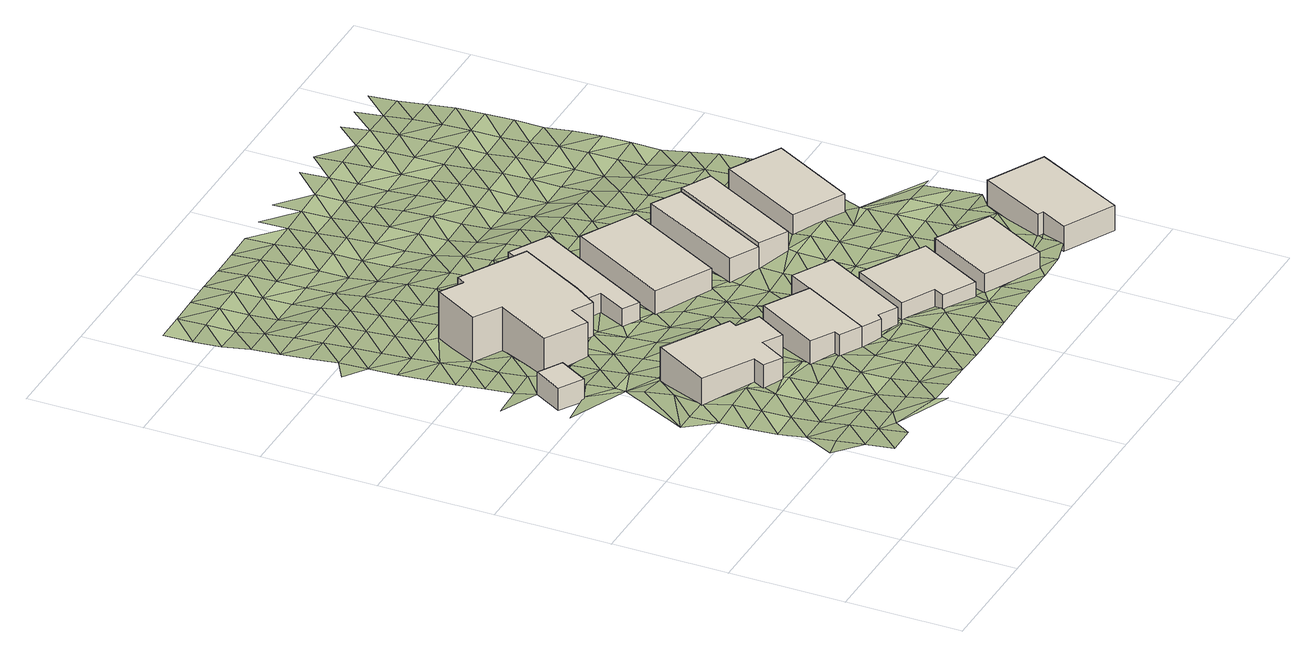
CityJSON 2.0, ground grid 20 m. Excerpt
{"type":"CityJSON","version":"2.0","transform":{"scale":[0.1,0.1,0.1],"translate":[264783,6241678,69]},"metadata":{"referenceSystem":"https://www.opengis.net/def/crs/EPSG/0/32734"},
"CityObjects":{
"building1":{"type":"Building","attributes":{"address":"Ritchie Street University Estate Cape Town","building":"garage","building:levels":"1","footprint":{"type":"Polygon"},"plus_code":"C2XFXRXM+XRX","ground_height":75.8,"building_height":4.1,"roof_height":79.9},"geometry":[{"type":"Solid","lod":"1","boundaries":[[[[0,1,2,3]],[[1,4,5,2]],[[4,6,7,5]],[[6,0,3,7]],[[3,2,5,7]],[[6,4,1,0]]]]}]},
"building2":{"type":"Building","attributes":{"address":"85 Ritchie Street University Estate Cape Town","building":"house","building:levels":"1","footprint":{"type":"Polygon"},"plus_code":"C3X3XQXV+XVV","ground_height":79.7,"building_height":4.1,"roof_height":83.8},"geometry":[{"type":"Solid","lod":"1","boundaries":[[[[8,9,10,11]],[[9,12,13,10]],[[12,14,15,13]],[[14,16,17,15]],[[16,18,19,17]],[[18,20,21,19]],[[20,22,23,21]],[[22,24,25,23]],[[24,26,27,25]],[[26,8,11,27]],[[11,10,13,15,17,19,21,23,25,27]],[[26,24,22,20,18,16,14,12,9,8]]]]}]},
"building3":{"type":"Building","attributes":{"address":"87 Ritchie Street University Estate Cape Town","building":"house","building:levels":"1","footprint":{"type":"Polygon"},"plus_code":"C3XQXWXH+X6V","ground_height":80.2,"building_height":4.1,"roof_height":84.3},"geometry":[{"type":"Solid","lod":"1","boundaries":[[[[28,29,30,31,32,33]],[[29,34,35,31,30]],[[34,36,37,35]],[[36,38,39,37]],[[38,40,41,39]],[[40,28,33,32,41]],[[32,31,35,37,39,41]],[[40,38,36,34,29,28]]]]}]},
"building4":{"type":"Building","attributes":{"address":"56 Selbourne Road University Estate Cape Town","building":"house","building:levels":"2","footprint":{"type":"Polygon"},"plus_code":"C3X7XHX5+XFX","ground_height":75.4,"building_height":6.9,"roof_height":82.3},"geometry":[{"type":"Solid","lod":"1","boundaries":[[[[42,43,44,45,46,47]],[[43,48,49,45,44]],[[48,50,51,49]],[[50,52,53,51]],[[52,54,55,53]],[[54,56,57,55]],[[56,58,59,57]],[[58,60,61,59]],[[60,62,63,61]],[[62,64,65,63]],[[64,42,47,46,65]],[[46,45,49,51,53,55,57,59,61,63,65]],[[64,62,60,58,56,54,52,50,48,43,42]]]]}]},
"building5":{"type":"Building","attributes":{"address":"89 Ritchie Street University Estate Cape Town","building":"house","building:levels":"1","footprint":{"type":"Polygon"},"plus_code":"C4X6X3X2+XFW","ground_height":80.1,"building_height":4.1,"roof_height":84.2},"geometry":[{"type":"Solid","lod":"1","boundaries":[[[[66,67,68,33]],[[67,69,70,68]],[[69,71,72,70]],[[71,73,74,72]],[[73,75,76,74]],[[75,77,30,76]],[[77,66,33,30]],[[33,68,70,72,74,76,30]],[[77,75,73,71,69,67,66]]]]}]},
"building6":{"type":"Building","attributes":{"address":"91 Ritchie Street University Estate Cape Town","building":"house","building:levels":"1","footprint":{"type":"Polygon"},"plus_code":"C4XMXCXX+XJR","ground_height":80.1,"building_height":4.1,"roof_height":84.2},"geometry":[{"type":"Solid","lod":"1","boundaries":[[[[78,79,80,81]],[[79,82,83,80]],[[82,84,85,83]],[[84,86,87,85]],[[86,88,89,87]],[[88,78,81,89]],[[81,80,83,85,87,89]],[[88,86,84,82,79,78]]]]}]},
"building7":{"type":"Building","attributes":{"building":"garage","building:levels":"1","footprint":{"type":"Polygon"},"plus_code":"C3XWX6X8+XJR","ground_height":75.6,"building_height":4.1,"roof_height":79.7},"geometry":[{"type":"Solid","lod":"1","boundaries":[[[[90,91,47,44]],[[91,92,93,47]],[[92,94,95,93]],[[94,96,97,95]],[[96,98,99,97]],[[98,100,101,99]],[[100,90,44,101]],[[44,47,93,95,97,99,101]],[[100,98,96,94,92,91,90]]]]}]},
"building8":{"type":"Building","attributes":{"address":"58 Selbourne Road University Estate Cape Town","building":"house","building:levels":"1","footprint":{"type":"Polygon"},"plus_code":"C4X8XJXX+XPR","ground_height":76.7,"building_height":4.1,"roof_height":80.8},"geometry":[{"type":"Solid","lod":"1","boundaries":[[[[102,103,104,105]],[[103,106,107,104]],[[106,108,109,107]],[[108,102,105,109]],[[105,104,107,109]],[[108,106,103,102]]]]}]},
"building9":{"type":"Building","attributes":{"address":"93 Ritchie Street University Estate Cape Town","building":"house","building:levels":"1","footprint":{"type":"Polygon"},"plus_code":"C5X6X6X5+XPV","ground_height":81.4,"building_height":4.1,"roof_height":85.5},"geometry":[{"type":"Solid","lod":"1","boundaries":[[[[110,111,112,113]],[[111,114,115,112]],[[114,116,117,115]],[[116,110,113,117]],[[113,112,115,117]],[[116,114,111,110]]]]}]},
"building10":{"type":"Building","attributes":{"address":"60A Selbourne Road University Estate Cape Town","building":"house","building:levels":"1","footprint":{"type":"Polygon"},"plus_code":"C4XRXCX9+X3V","ground_height":77.6,"building_height":4.1,"roof_height":81.7},"geometry":[{"type":"Solid","lod":"1","boundaries":[[[[118,119,120,121]],[[119,122,123,120]],[[122,124,125,123]],[[124,118,121,125]],[[121,120,123,125]],[[124,122,119,118]]]]}]},
"building11":{"type":"Building","attributes":{"address":"60 Selbourne Road University Estate Cape Town","building":"house","building:levels":"1","footprint":{"type":"Polygon"},"plus_code":"C5X3XFXC+XPV","ground_height":78.3,"building_height":4.1,"roof_height":82.4},"geometry":[{"type":"Solid","lod":"1","boundaries":[[[[126,127,121,128,129,120]],[[127,130,131,128,121]],[[130,132,133,131]],[[132,126,120,129,133]],[[129,128,131,133]],[[132,130,127,126]]]]}]},
"building12":{"type":"Building","attributes":{"address":"95 Ritchie Street University Estate Cape Town","building":"house","building:levels":"1","footprint":{"type":"Polygon"},"plus_code":"C6X4X8X8+XXV","ground_height":82.1,"building_height":4.1,"roof_height":86.2},"geometry":[{"type":"Solid","lod":"1","boundaries":[[[[134,135,136,137]],[[135,138,139,136]],[[138,140,141,139]],[[140,142,143,141]],[[142,144,145,143]],[[144,134,137,145]],[[137,136,139,141,143,145]],[[144,142,140,138,135,134]]]]}]},
"building13":{"type":"Building","attributes":{"address":"62 Selbourne Road University Estate Cape Town","building":"house","building:levels":"1","footprint":{"type":"Polygon"},"plus_code":"C5XJXCXM+X4V","ground_height":78.2,"building_height":4.1,"roof_height":82.3},"geometry":[{"type":"Solid","lod":"1","boundaries":[[[[146,147,148,149]],[[147,150,151,148]],[[150,152,153,151]],[[152,146,149,153]],[[149,148,151,153]],[[152,150,147,146]]]]}]},
"terrain1":{"type":"TINRelief","geometry":[{"type":"CompositeSurface","lod":"1","boundaries":[[[154,155,156]],[[155,154,157]],[[156,158,159]],[[159,158,160]],[[154,156,161]],[[161,157,154]],[[161,156,159]],[[159,160,162]],[[163,157,164]],[[157,161,165]],[[157,165,164]],[[166,167,163]],[[168,159,162]],[[169,170,171]],[[161,159,172]],[[166,163,164]],[[173,169,167]],[[165,161,172]],[[172,159,168]],[[169,174,170]],[[173,167,166]],[[175,168,162]],[[171,170,176]],[[164,165,177]],[[172,178,165]],[[174,169,173]],[[162,179,175]],[[165,178,177]],[[180,166,164]],[[176,170,174]],[[181,172,168]],[[168,175,182]],[[183,171,176]],[[180,164,177]],[[172,181,178]],[[166,184,173]],[[171,183,185]],[[181,168,182]],[[184,174,173]],[[186,185,187]],[[184,166,180]],[[188,177,178]],[[181,188,178]],[[189,0,190]],[[191,182,175]],[[174,8,176]],[[192,174,184]],[[180,177,193]],[[194,184,180]],[[188,195,177]],[[191,175,196]],[[187,185,197]],[[181,182,198]],[[8,183,176]],[[197,199,187]],[[193,177,195]],[[194,180,200]],[[192,184,194]],[[8,185,183]],[[191,198,182]],[[6,187,199]],[[201,188,181]],[[200,180,193]],[[202,190,0]],[[203,0,6]],[[197,185,204]],[[185,8,205]],[[201,181,198]],[[206,207,190]],[[208,195,188]],[[191,196,209]],[[210,0,203]],[[204,185,205]],[[197,211,199]],[[210,202,0]],[[190,202,206]],[[188,201,208]],[[6,199,211]],[[195,212,193]],[[213,214,207]],[[197,204,211]],[[193,215,200]],[[198,191,216]],[[209,217,191]],[[218,203,6]],[[195,208,212]],[[207,206,213]],[[205,8,219]],[[220,221,214]],[[198,216,201]],[[216,191,217]],[[203,218,210]],[[200,215,222]],[[218,6,211]],[[219,204,205]],[[212,215,193]],[[223,221,220]],[[214,213,220]],[[224,225,226]],[[201,227,208]],[[202,210,228]],[[202,228,206]],[[229,201,216]],[[224,223,230]],[[231,211,204]],[[208,227,212]],[[232,217,209]],[[213,206,233]],[[8,234,219]],[[222,215,235]],[[236,204,219]],[[229,227,201]],[[215,212,235]],[[210,218,237]],[[223,220,230]],[[237,218,211]],[[233,220,213]],[[204,236,231]],[[209,238,232]],[[206,228,233]],[[8,239,234]],[[240,216,217]],[[227,241,212]],[[224,242,225]],[[231,237,211]],[[230,243,224]],[[210,244,228]],[[216,240,229]],[[240,217,232]],[[219,245,236]],[[227,229,246]],[[242,224,243]],[[247,248,225]],[[212,34,235]],[[245,219,234]],[[228,244,233]],[[220,249,230]],[[233,52,220]],[[231,250,237]],[[248,247,251]],[[236,252,231]],[[225,242,247]],[[229,253,246]],[[229,240,253]],[[254,239,255]],[[256,232,238]],[[257,237,250]],[[245,252,236]],[[243,230,258]],[[254,235,34]],[[220,52,249]],[[234,239,259]],[[238,260,256]],[[231,261,250]],[[254,262,239]],[[251,263,264]],[[234,259,245]],[[240,232,265]],[[251,247,266]],[[230,249,258]],[[231,252,267]],[[253,268,246]],[[242,243,269]],[[261,257,250]],[[262,259,239]],[[261,231,267]],[[265,253,240]],[[251,266,263]],[[265,232,256]],[[254,34,262]],[[270,264,271]],[[245,272,252]],[[269,243,258]],[[247,242,273]],[[259,272,245]],[[259,262,34]],[[253,274,268]],[[264,263,271]],[[275,276,270]],[[273,266,247]],[[252,277,267]],[[267,278,261]],[[242,269,273]],[[253,265,274]],[[279,268,280]],[[249,52,281]],[[256,260,282]],[[277,252,272]],[[258,249,283]],[[278,267,284]],[[280,268,274]],[[275,270,271]],[[259,34,285]],[[286,287,276]],[[263,266,288]],[[278,289,261]],[[260,290,282]],[[291,281,52]],[[265,256,292]],[[249,281,283]],[[266,273,288]],[[293,267,277]],[[267,293,284]],[[274,265,294]],[[258,295,269]],[[296,272,259]],[[285,34,297]],[[276,275,286]],[[294,280,274]],[[34,298,297]],[[256,282,292]],[[299,271,263]],[[272,296,277]],[[265,292,294]],[[300,281,291]],[[278,284,301]],[[263,288,302]],[[295,258,283]],[[259,285,296]],[[278,301,289]],[[303,273,269]],[[284,293,304]],[[263,302,299]],[[293,277,305]],[[275,271,306]],[[269,295,303]],[[307,281,300]],[[288,273,308]],[[307,283,281]],[[309,282,290]],[[310,294,292]],[[277,296,311]],[[304,293,305]],[[298,312,297]],[[275,306,286]],[[285,297,313]],[[277,311,305]],[[306,271,299]],[[294,82,280]],[[308,302,288]],[[292,282,309]],[[310,314,294]],[[273,303,308]],[[290,315,309]],[[297,312,313]],[[292,309,310]],[[295,283,316]],[[296,285,317]],[[307,318,283]],[[304,305,319]],[[75,312,298]],[[320,286,306]],[[300,321,307]],[[302,322,299]],[[317,311,296]],[[323,302,308]],[[316,283,318]],[[285,313,317]],[[303,295,324]],[[75,313,312]],[[311,325,305]],[[309,326,310]],[[302,323,322]],[[306,299,327]],[[300,328,321]],[[280,82,329]],[[309,315,330]],[[295,316,324]],[[331,308,303]],[[325,311,317]],[[320,306,327]],[[332,318,307]],[[327,299,322]],[[333,307,321]],[[334,326,309]],[[335,313,75]],[[308,331,323]],[[319,336,304]],[[331,303,324]],[[337,305,325]],[[313,335,317]],[[334,309,338]],[[307,333,332]],[[330,338,309]],[[318,339,316]],[[335,75,340]],[[329,340,75]],[[323,341,322]],[[327,342,320]],[[317,337,325]],[[305,102,319]],[[316,339,324]],[[331,341,323]],[[339,318,332]],[[321,343,333]],[[321,328,343]],[[317,335,344]],[[344,337,317]],[[82,345,346]],[[346,329,82]],[[347,327,322]],[[324,348,331]],[[330,349,338]],[[350,322,341]],[[333,351,332]],[[116,326,334]],[[339,348,324]],[[340,329,352]],[[338,353,334]],[[354,304,336]],[[327,347,342]],[[335,340,355]],[[343,328,100]],[[322,350,347]],[[343,351,333]],[[356,337,344]],[[357,345,82]],[[341,331,358]],[[329,346,352]],[[356,359,337]],[[332,360,339]],[[348,358,331]],[[340,352,355]],[[102,336,319]],[[345,361,346]],[[353,338,349]],[[100,351,343]],[[344,335,362]],[[360,332,351]],[[350,341,363]],[[347,364,342]],[[356,344,362]],[[348,339,365]],[[116,357,326]],[[358,363,341]],[[362,335,355]],[[366,352,346]],[[345,357,361]],[[360,365,339]],[[366,346,361]],[[367,337,359]],[[368,351,100]],[[347,350,369]],[[363,370,350]],[[359,356,367]],[[349,371,353]],[[348,372,358]],[[348,365,373]],[[374,100,354]],[[368,100,374]],[[369,364,347]],[[351,375,360]],[[355,352,376]],[[369,350,370]],[[352,366,377]],[[336,102,354]],[[348,373,372]],[[363,358,378]],[[351,368,375]],[[352,377,376]],[[355,379,362]],[[357,380,361]],[[360,381,365]],[[353,371,382]],[[361,380,366]],[[357,116,383]],[[384,364,369]],[[358,372,378]],[[355,376,379]],[[370,363,385]],[[373,365,381]],[[102,386,354]],[[380,357,383]],[[360,375,381]],[[337,367,387]],[[374,354,388]],[[388,368,374]],[[116,389,383]],[[377,366,390]],[[363,378,385]],[[366,380,391]],[[371,392,382]],[[393,353,382]],[[369,370,394]],[[372,373,395]],[[122,367,356]],[[354,386,388]],[[102,396,386]],[[375,368,397]],[[373,381,395]],[[366,391,390]],[[394,384,369]],[[398,376,377]],[[394,370,385]],[[368,388,397]],[[389,116,393]],[[380,383,399]],[[383,389,400]],[[379,376,398]],[[378,372,401]],[[387,396,102]],[[392,402,382]],[[372,395,403]],[[377,390,398]],[[381,375,404]],[[399,391,380]],[[375,397,405]],[[399,383,400]],[[406,388,386]],[[402,407,382]],[[408,384,394]],[[372,403,401]],[[386,396,409]],[[393,382,410]],[[385,378,411]],[[407,410,382]],[[375,405,404]],[[379,398,412]],[[395,381,413]],[[414,390,391]],[[409,406,386]],[[402,392,415]],[[122,387,367]],[[412,416,379]],[[397,388,417]],[[378,401,411]],[[391,399,414]],[[418,389,393]],[[416,419,379]],[[420,394,385]],[[413,403,395]],[[389,421,400]],[[413,381,404]],[[415,407,402]],[[417,405,397]],[[388,406,417]],[[396,387,422]],[[394,420,408]],[[398,390,423]],[[393,410,418]],[[420,385,411]],[[414,424,390]],[[389,418,421]],[[396,425,409]],[[400,426,399]],[[122,427,387]],[[412,398,423]],[[428,401,403]],[[427,422,387]],[[429,403,413]],[[390,424,423]],[[404,405,430]],[[431,405,417]],[[396,422,425]],[[426,400,421]],[[432,410,407]],[[406,409,433]],[[434,414,399]],[[379,419,132]],[[403,429,428]],[[435,411,401]],[[410,432,418]],[[126,427,122]],[[405,431,430]],[[412,436,416]],[[437,413,404]],[[425,433,409]],[[399,426,434]],[[438,417,406]],[[427,439,422]],[[416,436,419]],[[440,424,414]],[[432,421,418]],[[401,428,435]],[[441,412,423]],[[420,411,442]],[[413,437,429]],[[437,404,430]],[[439,427,126]],[[417,438,431]],[[441,423,424]],[[438,406,433]],[[414,434,440]],[[138,432,407]],[[442,443,420]],[[425,422,444]],[[442,411,435]],[[421,445,426]],[[422,439,444]],[[446,421,432]],[[424,440,447]],[[424,447,441]],[[428,429,448]],[[437,449,429]],[[431,450,430]],[[434,426,445]],[[132,419,436]],[[438,451,431]],[[445,421,446]],[[146,436,412]],[[433,425,452]],[[429,449,448]],[[444,453,425]],[[428,454,435]],[[430,450,437]],[[432,138,446]],[[431,451,450]],[[439,126,455]],[[433,452,438]],[[440,434,456]],[[452,425,453]],[[126,132,457]],[[455,444,439]],[[456,447,440]],[[428,448,454]],[[434,445,456]],[[126,457,455]],[[442,435,458]],[[449,437,459]],[[460,451,438]],[[459,437,450]],[[446,138,461]],[[462,442,458]],[[446,461,445]],[[132,436,146]],[[458,435,454]],[[460,438,452]],[[449,463,448]],[[453,444,464]],[[457,132,146]],[[444,455,465]],[[463,449,459]],[[456,466,447]],[[447,467,441]],[[450,451,468]],[[456,445,469]],[[444,465,464]],[[451,460,470]],[[448,471,454]],[[472,452,453]],[[461,469,445]],[[457,146,473]],[[455,457,474]],[[448,463,471]],[[451,470,468]],[[452,472,460]],[[475,459,450]],[[472,453,464]],[[465,455,474]],[[466,476,447]],[[473,474,457]],[[466,456,469]],[[477,458,454]],[[478,454,471]],[[450,468,475]],[[479,463,459]],[[470,460,480]],[[478,477,454]],[[146,481,473]],[[460,472,482]],[[463,479,471]],[[464,465,483]],[[484,441,467]],[[475,479,459]],[[474,485,465]],[[460,482,480]],[[468,470,486]],[[487,458,477]],[[465,485,483]],[[146,484,481]],[[478,471,488]],[[472,464,489]],[[490,474,473]],[[471,479,488]],[[470,480,486]],[[473,481,491]],[[475,468,492]],[[489,482,472]],[[489,464,483]],[[474,490,485]],[[490,473,491]],[[493,477,478]],[[488,494,478]],[[468,486,492]],[[479,475,495]],[[496,480,482]],[[497,483,485]],[[493,478,494]],[[482,489,496]],[[484,467,498]],[[481,484,499]],[[495,488,479]],[[495,475,492]],[[490,497,485]],[[481,500,491]],[[480,501,486]],[[502,477,493]],[[498,499,484]],[[496,503,480]],[[504,489,483]],[[481,499,500]],[[497,505,483]],[[494,488,506]],[[490,491,507]],[[488,495,508]],[[480,503,501]],[[509,492,486]],[[504,483,505]],[[510,496,489]],[[488,508,506]],[[507,491,500]],[[493,494,511]],[[512,497,490]],[[486,501,509]],[[495,492,513]],[[489,504,510]],[[493,511,502]],[[514,503,496]],[[511,494,506]],[[512,490,507]],[[508,495,513]],[[515,505,497]],[[513,492,509]],[[496,510,514]],[[501,503,516]],[[497,512,515]],[[504,505,517]],[[506,508,518]],[[513,519,508]],[[503,514,516]],[[510,504,517]],[[509,501,520]],[[517,505,515]],[[508,519,518]],[[521,511,506]],[[501,516,520]],[[514,510,522]],[[523,513,509]],[[521,506,518]],[[510,517,522]],[[513,523,519]],[[523,509,520]],[[514,524,516]],[[511,521,525]],[[522,526,514]],[[527,518,519]],[[523,527,519]],[[514,526,524]],[[528,520,516]],[[529,521,518]],[[527,530,518]],[[516,524,528]],[[523,520,531]],[[529,518,530]],[[531,520,528]],[[532,527,523]],[[521,529,533]],[[532,523,531]],[[534,530,527]],[[527,532,534]],[[529,530,535]],[[535,530,534]],[[529,535,536]]]}]}
},
"vertices":[
[62,649,68],[33,599,68],[33,599,109],[62,649,109],[74,574,68],[74,574,109],[104,625,68],[104,625,109],
[152,480,87],[96,383,87],[96,383,148],[152,480,148],[183,334,87],[183,334,148],[172,314,87],[172,314,148],[204,295,87],[204,295,148],[232,343,87],[232,343,148],[265,324,87],[265,324,148],[298,379,87],[298,379,148],[259,401,87],[259,401,148],[267,415,87],[267,415,148],
[332,220,102],[399,340,102],[399,340,152],[399,340,153],[332,220,153],[332,220,152],[322,384,102],[322,384,153],[259,274,102],[259,274,153],[299,251,102],[299,251,153],[294,241,102],[294,241,153],
[275,680,48],[340,796,48],[340,796,107],[340,796,133],[275,680,133],[275,680,107],[225,861,48],[225,861,133],[216,846,48],[216,846,133],[175,870,48],[175,870,133],[129,790,48],[129,790,133],[177,762,48],[177,762,133],[121,664,48],[121,664,133],[192,623,48],[192,623,133],[213,660,48],[213,660,133],[248,640,48],[248,640,133],
[332,220,97],[366,202,97],[366,202,152],[374,211,97],[374,211,152],[407,193,97],[407,193,152],[491,344,97],[491,344,152],[422,382,97],[422,382,152],[399,340,97],
[525,115,106],[588,230,106],[588,230,152],[525,115,152],[475,291,106],[475,291,152],[421,193,106],[421,193,152],[478,163,106],[478,163,152],[469,145,106],[469,145,152],
[340,796,55],[275,680,55],[314,658,55],[314,658,107],[287,608,55],[287,608,107],[316,592,55],[316,592,107],[432,801,55],[432,801,107],[363,839,55],[363,839,107],
[436,750,69],[341,577,69],[341,577,118],[436,750,118],[437,525,69],[437,525,118],[532,699,69],[532,699,118],
[534,104,113],[628,54,113],[628,54,165],[534,104,165],[690,168,113],[690,168,165],[596,218,113],[596,218,165],
[512,480,76],[607,657,76],[607,657,127],[512,480,127],[556,685,76],[556,685,127],[462,506,76],[462,506,127],
[607,657,80],[512,480,80],[512,480,134],[607,657,134],[562,453,80],[562,453,134],[658,630,80],[658,630,134],
[790,1,126],[872,160,126],[872,160,172],[790,1,172],[773,211,126],[773,211,172],[715,98,126],[715,98,172],[725,93,126],[725,93,172],[701,47,126],[701,47,172],
[689,614,78],[610,468,78],[610,468,133],[689,614,133],[699,420,78],[699,420,133],[779,566,78],[779,566,133],
[58,136,121],[24,130,120],[58,86,128],[58,186,114],[58,36,134],[108,86,128],[108,36,135],[108,136,122],[133,68,130],[58,236,107],[108,236,109],[108,186,114],[108,286,108],[58,286,103],[158,86,130],[58,336,101],[58,386,99],[31,389,94],[158,136,121],[108,336,106],[96,383,102],[208,36,139],[108,436,97],[158,236,112],[158,186,115],[220,20,139],[158,286,111],[208,136,121],[208,86,130],[108,486,90],[158,336,108],[106,518,83],[15,570,73],[74,574,76],[208,186,118],[8,686,59],[58,686,62],[258,86,129],[183,334,108],[208,286,112],[172,314,108],[208,236,115],[258,36,137],[108,536,83],[258,136,122],[108,586,77],[204,295,112],[258,186,120],[108,686,65],[108,636,68],[158,536,81],[158,486,87],[108,736,59],[58,736,57],[258,236,117],[308,36,136],[121,664,65],[158,586,75],[259,274,113],[108,786,54],[58,786,51],[258,286,113],[308,136,124],[308,86,128],[158,636,70],[208,486,85],[108,836,50],[58,836,47],[232,343,108],[58,886,43],[58,936,41],[58,986,38],[26,966,36],[294,241,117],[158,736,60],[308,186,122],[108,886,45],[208,586,75],[358,86,129],[129,790,54],[258,436,102],[265,324,108],[208,536,80],[192,623,73],[358,36,134],[267,415,102],[358,136,126],[299,251,117],[108,986,37],[108,936,41],[177,762,55],[258,486,94],[332,220,117],[108,1036,33],[58,1036,32],[158,886,48],[208,636,73],[58,1086,27],[258,536,82],[358,186,121],[298,379,102],[259,401,106],[408,86,131],[213,660,73],[158,936,43],[308,436,98],[408,36,134],[248,640,74],[308,386,102],[108,1136,23],[58,1136,23],[408,136,128],[108,1086,29],[258,586,77],[366,202,121],[158,986,39],[58,1186,15],[108,1186,14],[308,486,91],[158,1036,35],[408,186,124],[108,1236,13],[58,1236,10],[308,536,81],[258,636,74],[374,211,121],[407,193,124],[208,886,49],[458,86,133],[208,936,44],[287,608,78],[358,436,95],[108,1286,11],[58,1286,9],[158,1086,29],[275,680,72],[458,36,136],[216,846,53],[458,136,129],[308,586,78],[421,193,124],[208,986,40],[358,486,85],[358,386,101],[399,340,103],[158,1186,16],[225,861,49],[314,658,75],[158,1136,20],[208,1036,35],[316,592,78],[341,577,77],[158,1236,15],[258,886,50],[208,1086,27],[508,86,134],[469,145,129],[358,536,81],[408,386,97],[408,436,90],[478,163,123],[508,36,138],[258,986,40],[408,486,84],[258,936,44],[358,636,74],[158,1286,13],[308,836,53],[208,1186,19],[208,1136,20],[258,1036,33],[408,536,81],[525,115,127],[208,1236,17],[340,796,60],[491,344,100],[558,36,138],[258,1086,25],[308,936,45],[308,886,49],[534,104,133],[458,436,88],[408,736,68],[437,525,82],[558,86,133],[308,986,40],[458,386,93],[258,1136,22],[208,1286,13],[358,836,55],[458,486,86],[508,286,104],[508,336,100],[258,1236,18],[308,1036,32],[608,36,137],[258,1186,21],[358,886,50],[508,386,95],[628,54,137],[432,801,63],[508,436,92],[462,506,86],[588,230,113],[308,1086,25],[458,536,82],[358,936,46],[558,286,104],[512,480,90],[308,1136,25],[258,1286,13],[358,986,38],[558,336,103],[508,636,80],[408,886,53],[308,1236,18],[308,1186,23],[658,36,140],[358,1086,28],[358,1036,30],[408,836,58],[408,936,47],[558,436,102],[558,386,102],[358,1136,27],[562,453,102],[608,286,109],[408,986,36],[658,86,132],[608,236,113],[308,1286,14],[358,1186,24],[458,786,65],[532,699,75],[458,836,60],[658,186,121],[608,386,106],[608,336,108],[701,47,142],[690,168,124],[358,1236,18],[408,1036,31],[508,736,70],[458,886,55],[608,436,104],[658,286,113],[658,236,118],[408,1136,28],[708,86,135],[408,1086,31],[458,986,35],[458,936,45],[508,836,61],[715,98,135],[358,1286,16],[508,786,66],[708,136,130],[408,1186,23],[610,468,99],[458,1036,34],[658,336,111],[725,93,135],[608,486,99],[508,886,53],[708,186,124],[608,536,93],[408,1236,19],[708,236,119],[558,736,71],[658,436,104],[658,386,108],[558,786,66],[708,286,114],[558,686,76],[458,1136,29],[458,1086,33],[508,986,37],[508,936,41],[758,186,126],[558,836,60],[708,336,113],[458,1186,23],[658,586,86],[508,1036,37],[558,886,49],[608,686,76],[708,386,110],[699,420,103],[458,1236,22],[408,1286,18],[608,736,70],[758,286,115],[758,236,119],[706,398,110],[508,1136,28],[508,1086,34],[558,986,40],[558,936,41],[608,836,57],[608,786,65],[508,1186,25],[658,686,75],[758,336,113],[658,636,80],[508,1236,24],[558,1036,38],[608,886,45],[808,236,119],[458,1286,20],[558,1086,34],[658,786,64],[658,736,70],[808,336,109],[783,540,89],[608,986,43],[808,286,114],[608,936,43],[558,1136,29],[658,836,52],[708,636,78],[708,686,74],[608,1036,40],[823,335,109],[558,1236,26],[558,1186,28],[608,1086,33],[658,936,46],[758,586,80],[658,886,46],[708,786,61],[779,566,80],[708,736,70],[658,986,44],[558,1286,23],[608,1136,31],[708,836,50],[758,686,74],[758,636,77],[658,1036,39],[608,1236,27],[608,1186,30],[658,1086,34],[708,886,49],[758,736,68],[808,536,90],[808,586,84],[808,636,79],[708,986,45],[608,1286,23],[708,936,48],[758,836,52],[758,786,56],[658,1186,31],[808,686,74],[658,1136,33],[708,1036,38],[758,886,52],[658,1236,29],[808,736,64],[708,1086,37],[758,936,50],[808,786,55],[758,986,44],[808,836,55],[708,1186,33],[708,1136,35],[758,1036,40],[708,1236,28],[808,886,54],[758,1086,39],[808,986,43],[708,1286,21],[808,936,50],[758,1136,37],[808,1036,43],[758,1236,26],[758,1186,33],[808,1086,41],[808,1136,39],[758,1286,20],[808,1186,32],[808,1236,25],[808,1286,21]
]}
